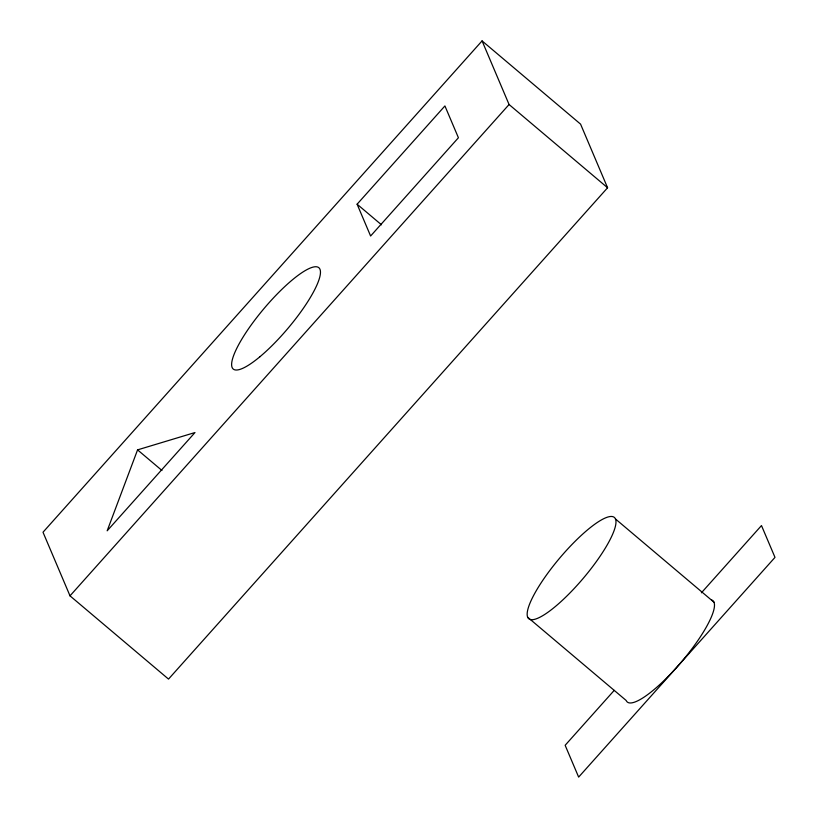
<?xml version="1.0" encoding="UTF-8"?>
<svg xmlns="http://www.w3.org/2000/svg" width="818" height="818" viewBox="0 0 818 818"><rect width="100%" height="100%" fill="white"/><g stroke="black" fill="none" stroke-linecap="round" stroke-linejoin="round"><path stroke-width="1.23" d="M137.567 449.869L107.168 530.81L194.981 432.548L137.567 449.869L161.954 470.473M482.068 40.9L43.006 532.232L70.011 595.852L168.518 679.093L607.58 187.762L580.575 124.142L482.068 40.9L509.072 104.52L607.58 187.762M357.108 204.203L444.92 105.941L458.417 137.751L370.605 236.013L357.108 204.203L381.485 224.807M70.011 595.852L509.072 104.52M614.226 690.361L565.146 745.29L578.643 777.1L774.994 557.375L761.486 525.565L701.404 592.805M615.463 518.96A66.33 15.532 -49.8 0 1 555.453 606.435A66.33 15.532 -49.8 0 1 543.765 578.888A66.33 15.532 -49.8 0 1 615.463 518.96L713.971 602.201M527.651 617.232L626.159 700.464A66.33 15.532 -49.8 0 0 681.097 662.335A66.33 15.532 -49.8 0 0 711.813 600.044M259.94 356.72A66.33 15.532 -49.8 0 0 319.95 269.245A66.33 15.532 -49.8 0 0 248.243 329.173A66.33 15.532 -49.8 0 0 259.94 356.72"/></g></svg>
